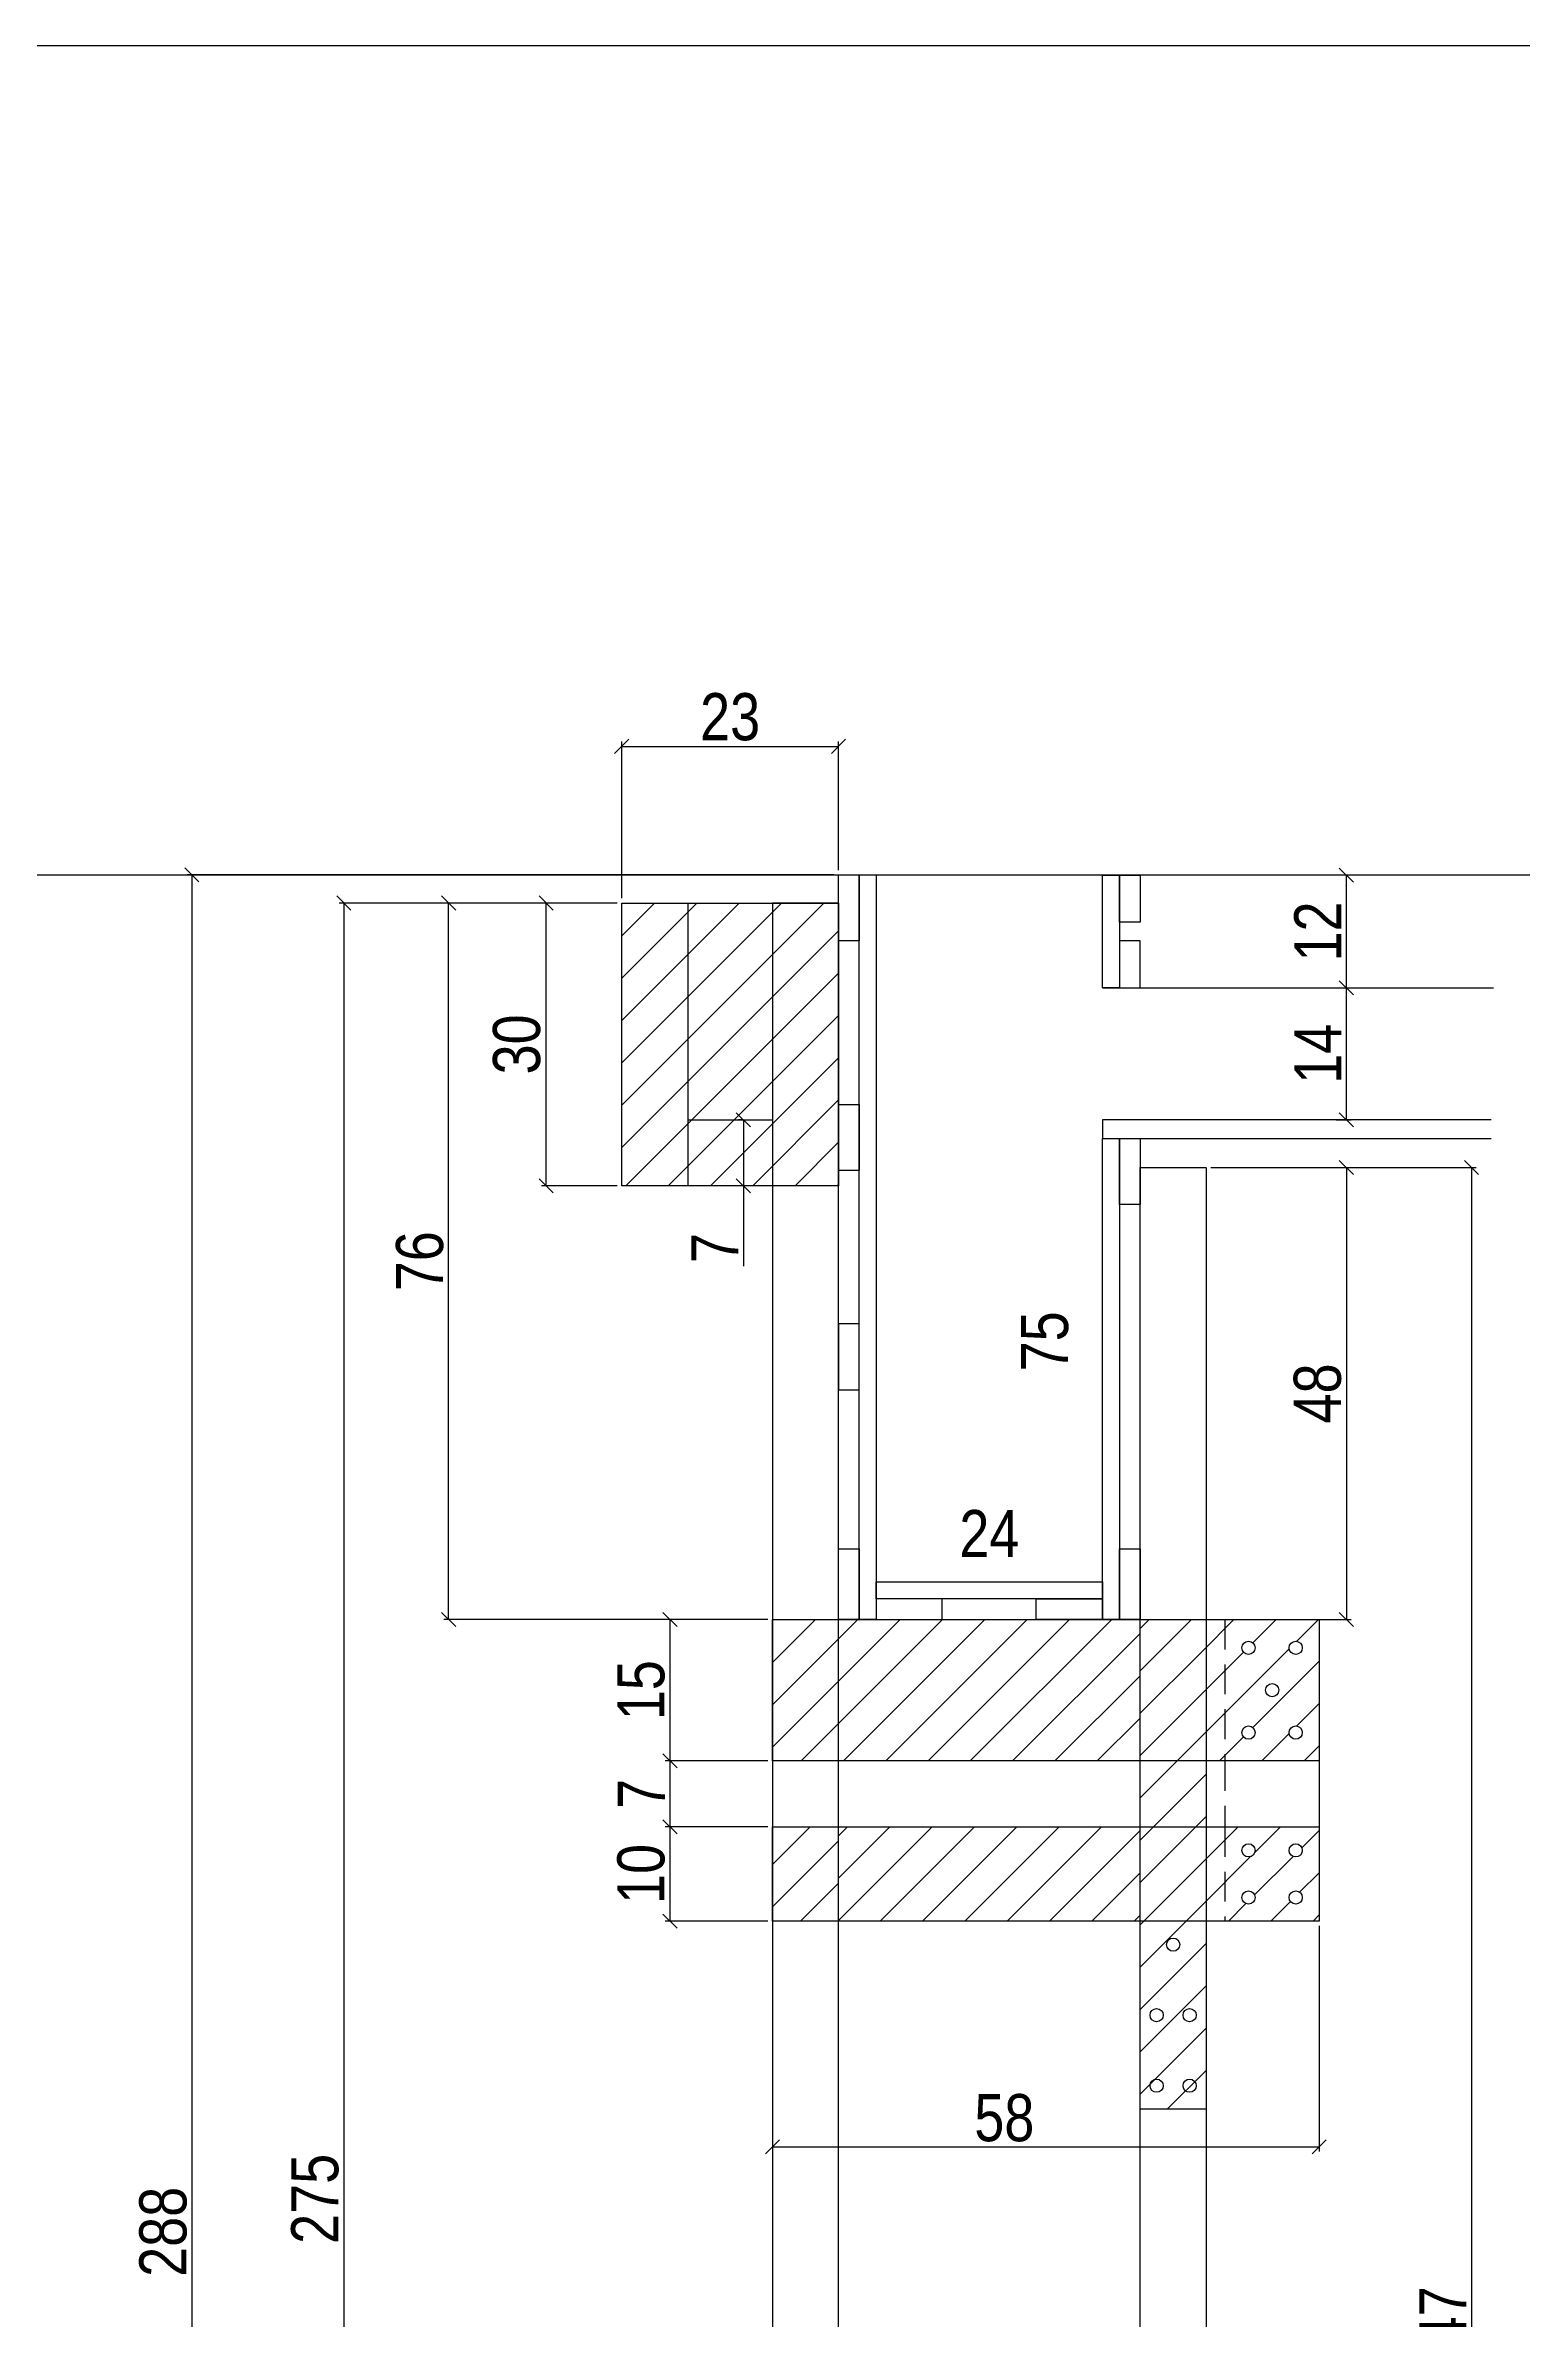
# Model space of a CAD drawing. Extents: x 17311 to 161354, y 153625 to 210355.
# Drawn here: x 20305 to 20618.2, y 206859.5 to 207341.9 of the extents above; entities that cross this region are included whole.
import ezdxf

# ---------------------------------------------------------------- set-up
doc = ezdxf.new("R2010")
doc.units = 0
doc.linetypes.add('DASHED2', pattern=[9.525, 6.35, -3.175])
doc.layers.get('0').update_dxf_attribs({"linetype": 'CONTINUOUS'})
doc.layers.get('DEFPOINTS').update_dxf_attribs({"linetype": 'CONTINUOUS'})
for name, color, linetype in [('COTA', 241, 'CONTINUOUS'), ('detalhes', 4, 'CONTINUOUS'), ('Painéis', 200, 'CONTINUOUS'), ('SARR_2.2x10', 60, 'CONTINUOUS'), ('SARR_7x7', 40, 'CONTINUOUS'), ('TIRAS REESCORAMENTO', 252, 'CONTINUOUS'), ('VIGAS', 3, 'CONTINUOUS')]:
    doc.layers.add(name, color=color, linetype=linetype)
doc.styles.add('COTA TECNICA 2X', font='techl___.ttf', dxfattribs={"height": 10})
doc.dimstyles.new('SECAO', dxfattribs={"dimscale": 0.333333, "dimtxt": 5, "dimasz": 9, "dimexe": 3, "dimexo": 3, "dimgap": 3, "dimtad": 1, "dimdec": 1, "dimlfac": 0.5, "dimzin": 12, "dimdsep": 46, "dimtxsty": 'COTA TECNICA 2X', "dimblk1": 'OBLIQUE', "dimblk2": 'OBLIQUE', "dimsah": 1, "dimcen": 0.9, "dimclrd": 4, "dimclre": 4, "dimclrt": 240, "dimadec": 1, "dimazin": 3, "dimtfac": 1, "dimtdec": 1, "dimtmove": 0, "dimatfit": 3, "dimfxl": 1, "dimtolj": 1, "dimtzin": 12, "dimarcsym": 0})
pattern_1 = [(45, (-5658.292, 9466.995), (-4.49012806, 4.49012806), [])]

# ---------------------------------------------------------------- blocks, each defined once
blk = doc.blocks.new('_Oblique')
at = {"color": 0, "linetype": 'ByBlock', "lineweight": -2}
blk.add_line((-0.5, -0.5), (0.5, 0.5), dxfattribs=at)
blk = doc.blocks.new('*D4162')
at = {"layer": 'DEFPOINTS', "color": 0, "transparency": 16777216}
for p in [(20551.31, 207103.74), (20551.31, 207007.81), (20581.06, 207007.81)]:
    blk.add_point(p, dxfattribs=at)
at = {"layer": 'detalhes', "color": 4, "lineweight": -2, "transparency": 16777216}
for p, q in [((20552.31, 207103.74), (20582.06, 207103.74)), ((20581.06, 207103.74), (20581.06, 207007.81)), ((20552.31, 207007.81), (20582.06, 207007.81))]:
    blk.add_line(p, q, dxfattribs=at)
at = {"layer": 'detalhes', "color": 4, "lineweight": -2, "transparency": 16777216, "xscale": 3, "yscale": 3, "zscale": 3}
for p, rotation in [((20581.06, 207103.74), 90), ((20581.06, 207007.81), 270)]:
    blk.add_blockref('_Oblique', p, dxfattribs=dict(at, rotation=rotation))
at = {"layer": 'detalhes', "color": 240, "transparency": 16777216, "insert": (20574.97, 207055.78), "char_height": 10, "attachment_point": 5, "rotation": 90, "style": 'COTA TECNICA 2X'}
blk.add_mtext('\\A1;48', dxfattribs=at)
blk = doc.blocks.new('*D4164')
at = {"layer": 'DEFPOINTS', "color": 0, "transparency": 16777216}
for p in [(20516.35, 207165.86), (20523.2, 207165.86), (20516.35, 207015.81)]:
    blk.add_point(p, dxfattribs=at)
at = {"layer": 'detalhes', "color": 240, "transparency": 16777216, "insert": (20517.09, 207066.84), "char_height": 10, "attachment_point": 5, "rotation": 90, "style": 'COTA TECNICA 2X'}
blk.add_mtext('\\A1;75', dxfattribs=at)
blk = doc.blocks.new('*D4165')
at = {"layer": 'DEFPOINTS', "color": 0, "transparency": 16777216}
for p in [(20481.31, 207019.97), (20529.31, 207019.97), (20529.31, 207019.97)]:
    blk.add_point(p, dxfattribs=at)
at = {"layer": 'detalhes', "color": 240, "transparency": 16777216, "insert": (20505.31, 207026.04), "char_height": 10, "attachment_point": 5, "style": 'COTA TECNICA 2X'}
blk.add_mtext('\\A1;24', dxfattribs=at)
blk = doc.blocks.new('*D4167')
at = {"layer": 'DEFPOINTS', "color": 0, "transparency": 16777216}
for p in [(20459.31, 206967.81), (20575.31, 206943.81), (20575.31, 206895.89)]:
    blk.add_point(p, dxfattribs=at)
at = {"layer": 'detalhes', "color": 4, "lineweight": -2, "transparency": 16777216}
for p, q in [((20459.31, 206966.81), (20459.31, 206894.89)), ((20575.31, 206942.81), (20575.31, 206894.89)), ((20459.31, 206895.89), (20575.31, 206895.89))]:
    blk.add_line(p, q, dxfattribs=at)
at = {"layer": 'detalhes', "color": 4, "lineweight": -2, "transparency": 16777216, "xscale": 3, "yscale": 3, "zscale": 3, "rotation": 180}
blk.add_blockref('_Oblique', (20459.31, 206895.89), dxfattribs=at)
at = {"layer": 'detalhes', "color": 4, "lineweight": -2, "transparency": 16777216, "xscale": 3, "yscale": 3, "zscale": 3}
blk.add_blockref('_Oblique', (20575.31, 206895.89), dxfattribs=at)
at = {"layer": 'detalhes', "color": 240, "transparency": 16777216, "insert": (20508.49, 206902.02), "char_height": 10, "attachment_point": 5, "style": 'COTA TECNICA 2X'}
blk.add_mtext('\\A1;58', dxfattribs=at)
blk = doc.blocks.new('*D4168')
at = {"layer": 'DEFPOINTS', "color": 0, "transparency": 16777216}
for p in [(20577.91, 207141.86), (20581.06, 207141.86), (20577.91, 207113.86)]:
    blk.add_point(p, dxfattribs=at)
at = {"layer": 'detalhes', "color": 4, "lineweight": -2, "transparency": 16777216}
for p, q in [((20578.91, 207141.86), (20582.06, 207141.86)), ((20581.06, 207113.86), (20581.06, 207141.86)), ((20578.91, 207113.86), (20582.06, 207113.86))]:
    blk.add_line(p, q, dxfattribs=at)
at = {"layer": 'detalhes', "color": 4, "lineweight": -2, "transparency": 16777216, "xscale": 3, "yscale": 3, "zscale": 3}
for p, rotation in [((20581.06, 207141.86), 90), ((20581.06, 207113.86), 270)]:
    blk.add_blockref('_Oblique', p, dxfattribs=dict(at, rotation=rotation))
at = {"layer": 'detalhes', "color": 240, "transparency": 16777216, "insert": (20574.99, 207127.86), "char_height": 10, "attachment_point": 5, "rotation": 90, "style": 'COTA TECNICA 2X'}
blk.add_mtext('\\A1;14', dxfattribs=at)
blk = doc.blocks.new('*D4169')
at = {"layer": 'DEFPOINTS', "color": 0, "transparency": 16777216}
for p in [(20552.31, 207103.74), (20552.31, 206609.77), (20607.61, 206609.77)]:
    blk.add_point(p, dxfattribs=at)
at = {"layer": 'detalhes', "color": 4, "lineweight": -2, "transparency": 16777216}
for p, q in [((20553.31, 207103.74), (20608.61, 207103.74)), ((20607.61, 207103.74), (20607.61, 206609.77)), ((20553.31, 206609.77), (20608.61, 206609.77))]:
    blk.add_line(p, q, dxfattribs=at)
at = {"layer": 'detalhes', "color": 4, "lineweight": -2, "transparency": 16777216, "xscale": 3, "yscale": 3, "zscale": 3}
for p, rotation in [((20607.61, 207103.74), 90), ((20607.61, 206609.77), 270)]:
    blk.add_blockref('_Oblique', p, dxfattribs=dict(at, rotation=rotation))
at = {"layer": 'detalhes', "color": 240, "transparency": 16777216, "insert": (20601.53, 206856.75), "char_height": 10, "attachment_point": 5, "rotation": 90, "style": 'COTA TECNICA 2X'}
blk.add_mtext('\\A1;247', dxfattribs=at)
blk = doc.blocks.new('*D4171')
at = {"layer": 'DEFPOINTS', "color": 0, "transparency": 16777216}
for p in [(20459.31, 207007.81), (20437.54, 206977.81), (20459.31, 206977.81)]:
    blk.add_point(p, dxfattribs=at)
at = {"layer": 'detalhes', "color": 4, "lineweight": -2, "transparency": 16777216}
for p, q in [((20458.31, 207007.81), (20436.54, 207007.81)), ((20437.54, 207007.81), (20437.54, 206977.81)), ((20458.31, 206977.81), (20436.54, 206977.81))]:
    blk.add_line(p, q, dxfattribs=at)
at = {"layer": 'detalhes', "color": 4, "lineweight": -2, "transparency": 16777216, "xscale": 3, "yscale": 3, "zscale": 3}
for p, rotation in [((20437.54, 207007.81), 90), ((20437.54, 206977.81), 270)]:
    blk.add_blockref('_Oblique', p, dxfattribs=dict(at, rotation=rotation))
at = {"layer": 'detalhes', "color": 240, "transparency": 16777216, "insert": (20431.43, 206992.81), "char_height": 10, "attachment_point": 5, "rotation": 90, "style": 'COTA TECNICA 2X'}
blk.add_mtext('\\A1;15', dxfattribs=at)
blk = doc.blocks.new('*D4172')
at = {"layer": 'DEFPOINTS', "color": 0, "transparency": 16777216}
for p in [(20459.31, 206963.81), (20437.54, 206943.81), (20459.31, 206943.81)]:
    blk.add_point(p, dxfattribs=at)
at = {"layer": 'detalhes', "color": 4, "lineweight": -2, "transparency": 16777216}
for p, q in [((20458.31, 206963.81), (20436.54, 206963.81)), ((20437.54, 206963.81), (20437.54, 206943.81)), ((20458.31, 206943.81), (20436.54, 206943.81))]:
    blk.add_line(p, q, dxfattribs=at)
at = {"layer": 'detalhes', "color": 4, "lineweight": -2, "transparency": 16777216, "xscale": 3, "yscale": 3, "zscale": 3}
for p, rotation in [((20437.54, 206963.81), 90), ((20437.54, 206943.81), 270)]:
    blk.add_blockref('_Oblique', p, dxfattribs=dict(at, rotation=rotation))
at = {"layer": 'detalhes', "color": 240, "transparency": 16777216, "insert": (20431.44, 206953.81), "char_height": 10, "attachment_point": 5, "rotation": 90, "style": 'COTA TECNICA 2X'}
blk.add_mtext('\\A1;10', dxfattribs=at)
blk = doc.blocks.new('*D4173')
at = {"layer": 'DEFPOINTS', "color": 0, "transparency": 16777216}
for p in [(20459.31, 206977.81), (20437.54, 206963.81), (20459.31, 206963.81)]:
    blk.add_point(p, dxfattribs=at)
at = {"layer": 'detalhes', "color": 4, "lineweight": -2, "transparency": 16777216}
for p, q in [((20458.31, 206977.81), (20436.54, 206977.81)), ((20437.54, 206977.81), (20437.54, 206963.81)), ((20458.31, 206963.81), (20436.54, 206963.81))]:
    blk.add_line(p, q, dxfattribs=at)
at = {"layer": 'detalhes', "color": 4, "lineweight": -2, "transparency": 16777216, "xscale": 3, "yscale": 3, "zscale": 3}
for p, rotation in [((20437.54, 206977.81), 90), ((20437.54, 206963.81), 270)]:
    blk.add_blockref('_Oblique', p, dxfattribs=dict(at, rotation=rotation))
at = {"layer": 'detalhes', "color": 240, "transparency": 16777216, "insert": (20431.47, 206970.81), "char_height": 10, "attachment_point": 5, "rotation": 90, "style": 'COTA TECNICA 2X'}
blk.add_mtext('\\A1;7', dxfattribs=at)
blk = doc.blocks.new('*D4174')
at = {"layer": 'DEFPOINTS', "color": 0, "transparency": 16777216}
for p in [(20581.06, 207165.77), (20581.06, 207165.77), (20581.06, 207141.86)]:
    blk.add_point(p, dxfattribs=at)
at = {"layer": 'detalhes', "color": 4, "lineweight": -2, "transparency": 16777216}
blk.add_line((20581.06, 207141.86), (20581.06, 207165.77), dxfattribs=at)
at = {"layer": 'detalhes', "color": 4, "lineweight": -2, "transparency": 16777216, "xscale": 3, "yscale": 3, "zscale": 3}
for p, rotation in [((20581.06, 207165.77), 90), ((20581.06, 207141.86), 270)]:
    blk.add_blockref('_Oblique', p, dxfattribs=dict(at, rotation=rotation))
at = {"layer": 'detalhes', "color": 240, "transparency": 16777216, "insert": (20575.01, 207153.82), "char_height": 10, "attachment_point": 5, "rotation": 90, "style": 'COTA TECNICA 2X'}
blk.add_mtext('\\A1;12', dxfattribs=at)
blk = doc.blocks.new('*D4175')
at = {"layer": 'DEFPOINTS', "color": 0, "transparency": 16777216}
for p in [(20427.31, 207159.86), (20368.35, 206609.86), (20459.31, 206609.86)]:
    blk.add_point(p, dxfattribs=at)
at = {"layer": 'detalhes', "color": 4, "lineweight": -2, "transparency": 16777216}
for p, q in [((20426.31, 207159.86), (20367.35, 207159.86)), ((20368.35, 207159.86), (20368.35, 206609.86)), ((20458.31, 206609.86), (20367.35, 206609.86))]:
    blk.add_line(p, q, dxfattribs=at)
at = {"layer": 'detalhes', "color": 4, "lineweight": -2, "transparency": 16777216, "xscale": 3, "yscale": 3, "zscale": 3}
for p, rotation in [((20368.35, 207159.86), 90), ((20368.35, 206609.86), 270)]:
    blk.add_blockref('_Oblique', p, dxfattribs=dict(at, rotation=rotation))
at = {"layer": 'detalhes', "color": 240, "transparency": 16777216, "insert": (20362.24, 206884.86), "char_height": 10, "attachment_point": 5, "rotation": 90, "style": 'COTA TECNICA 2X'}
blk.add_mtext('\\A1;275', dxfattribs=at)
blk = doc.blocks.new('*D4176')
at = {"layer": 'DEFPOINTS', "color": 0, "transparency": 16777216}
for p in [(20390.58, 207159.86), (20427.31, 207159.86), (20458.31, 207007.81)]:
    blk.add_point(p, dxfattribs=at)
at = {"layer": 'detalhes', "color": 4, "lineweight": -2, "transparency": 16777216}
for p, q in [((20426.31, 207159.86), (20389.58, 207159.86)), ((20390.58, 207007.81), (20390.58, 207159.86)), ((20457.31, 207007.81), (20389.58, 207007.81))]:
    blk.add_line(p, q, dxfattribs=at)
at = {"layer": 'detalhes', "color": 4, "lineweight": -2, "transparency": 16777216, "xscale": 3, "yscale": 3, "zscale": 3}
for p, rotation in [((20390.58, 207159.86), 90), ((20390.58, 207007.81), 270)]:
    blk.add_blockref('_Oblique', p, dxfattribs=dict(at, rotation=rotation))
at = {"layer": 'detalhes', "color": 240, "transparency": 16777216, "insert": (20384.48, 207083.84), "char_height": 10, "attachment_point": 5, "rotation": 90, "style": 'COTA TECNICA 2X'}
blk.add_mtext('\\A1;76', dxfattribs=at)
blk = doc.blocks.new('*D4177')
at = {"layer": 'DEFPOINTS', "color": 0, "transparency": 16777216}
for p in [(20473.31, 207165.86), (20336.11, 206589.86), (20459.31, 206589.86)]:
    blk.add_point(p, dxfattribs=at)
at = {"layer": 'detalhes', "color": 4, "lineweight": -2, "transparency": 16777216}
for p, q in [((20472.31, 207165.86), (20335.11, 207165.86)), ((20336.11, 207165.86), (20336.11, 206589.86)), ((20458.31, 206589.86), (20335.11, 206589.86))]:
    blk.add_line(p, q, dxfattribs=at)
at = {"layer": 'detalhes', "color": 4, "lineweight": -2, "transparency": 16777216, "xscale": 3, "yscale": 3, "zscale": 3}
for p, rotation in [((20336.11, 207165.86), 90), ((20336.11, 206589.86), 270)]:
    blk.add_blockref('_Oblique', p, dxfattribs=dict(at, rotation=rotation))
at = {"layer": 'detalhes', "color": 240, "transparency": 16777216, "insert": (20330.02, 206877.86), "char_height": 10, "attachment_point": 5, "rotation": 90, "style": 'COTA TECNICA 2X'}
blk.add_mtext('\\A1;288', dxfattribs=at)
blk = doc.blocks.new('*D4178')
at = {"layer": 'DEFPOINTS', "color": 0, "transparency": 16777216}
for p in [(20411.27, 207159.86), (20427.31, 207159.86), (20427.31, 207099.86)]:
    blk.add_point(p, dxfattribs=at)
at = {"layer": 'detalhes', "color": 4, "lineweight": -2, "transparency": 16777216}
for p, q in [((20426.31, 207159.86), (20410.27, 207159.86)), ((20411.27, 207099.86), (20411.27, 207159.86)), ((20426.31, 207099.86), (20410.27, 207099.86))]:
    blk.add_line(p, q, dxfattribs=at)
at = {"layer": 'detalhes', "color": 4, "lineweight": -2, "transparency": 16777216, "xscale": 3, "yscale": 3, "zscale": 3}
for p, rotation in [((20411.27, 207159.86), 90), ((20411.27, 207099.86), 270)]:
    blk.add_blockref('_Oblique', p, dxfattribs=dict(at, rotation=rotation))
at = {"layer": 'detalhes', "color": 240, "transparency": 16777216, "insert": (20405.05, 207129.86), "char_height": 10, "attachment_point": 5, "rotation": 90, "style": 'COTA TECNICA 2X'}
blk.add_mtext('\\A1;30', dxfattribs=at)
blk = doc.blocks.new('*D4179')
at = {"layer": 'DEFPOINTS', "color": 0, "transparency": 16777216}
for p in [(20473.31, 207193.11), (20473.31, 207165.86), (20427.31, 207159.86)]:
    blk.add_point(p, dxfattribs=at)
at = {"layer": 'detalhes', "color": 4, "lineweight": -2, "transparency": 16777216}
for p, q in [((20427.31, 207160.86), (20427.31, 207194.11)), ((20427.31, 207193.11), (20473.31, 207193.11)), ((20473.31, 207166.86), (20473.31, 207194.11))]:
    blk.add_line(p, q, dxfattribs=at)
at = {"layer": 'detalhes', "color": 4, "lineweight": -2, "transparency": 16777216, "xscale": 3, "yscale": 3, "zscale": 3, "rotation": 180}
blk.add_blockref('_Oblique', (20427.31, 207193.11), dxfattribs=at)
at = {"layer": 'detalhes', "color": 4, "lineweight": -2, "transparency": 16777216, "xscale": 3, "yscale": 3, "zscale": 3}
blk.add_blockref('_Oblique', (20473.31, 207193.11), dxfattribs=at)
at = {"layer": 'detalhes', "color": 240, "transparency": 16777216, "insert": (20450.31, 207199.33), "char_height": 10, "attachment_point": 5, "style": 'COTA TECNICA 2X'}
blk.add_mtext('\\A1;23', dxfattribs=at)
blk = doc.blocks.new('*D4180')
at = {"layer": 'DEFPOINTS', "color": 0, "transparency": 16777216}
for p in [(20453.69, 207113.86), (20453.12, 207099.86), (20453.69, 207099.86)]:
    blk.add_point(p, dxfattribs=at)
at = {"layer": 'detalhes', "color": 4, "lineweight": -2, "transparency": 16777216}
for p, q in [((20452.69, 207113.86), (20452.12, 207113.86)), ((20453.12, 207113.86), (20453.12, 207099.86)), ((20452.69, 207099.86), (20452.12, 207099.86)), ((20453.12, 207099.86), (20453.12, 207082.76))]:
    blk.add_line(p, q, dxfattribs=at)
at = {"layer": 'detalhes', "color": 4, "lineweight": -2, "transparency": 16777216, "xscale": 3, "yscale": 3, "zscale": 3}
for p, rotation in [((20453.12, 207113.86), 90), ((20453.12, 207099.86), 270)]:
    blk.add_blockref('_Oblique', p, dxfattribs=dict(at, rotation=rotation))
at = {"layer": 'detalhes', "color": 240, "transparency": 16777216, "insert": (20447.05, 207086.62), "char_height": 10, "attachment_point": 5, "rotation": 90, "style": 'COTA TECNICA 2X'}
blk.add_mtext('\\A1;7', dxfattribs=at)

msp = doc.modelspace()

# ---------------------------------------------------------------- hatches: boundary and pattern name
at = {"layer": 'COTA'}
h = msp.add_hatch(dxfattribs=at)
h.set_pattern_fill('ANSI31', color=256, scale=2, style=0)
h.set_pattern_definition([(45, (816.384, 202036.0895), (-4.490128, 4.490128), [])])
h.paths.add_polyline_path([(20473.31, 207099.86), (20427.31, 207099.86), (20427.31, 207159.86), (20473.31, 207159.86)])
h = msp.add_hatch(dxfattribs=at)
h.set_pattern_fill('ANSI31', color=256, scale=2, style=0)
h.set_pattern_definition([(45, (-5648.292, 9466.995), (-4.49012806, 4.49012806), [])])
h.paths.add_polyline_path([(20537.31, 207007.81), (20459.31, 207007.81), (20459.31, 206977.81), (20537.31, 206977.81)])
h = msp.add_hatch(dxfattribs=at)
h.set_pattern_fill('ANSI31', color=256, scale=2, style=0)
h.set_pattern_definition(pattern_1)
h.paths.add_polyline_path([(20550.51, 207007.81), (20537.31, 207007.81), (20537.31, 206977.81), (20550.51, 206977.81)])
h = msp.add_hatch(dxfattribs=at)
h.set_pattern_fill('ANSI31', color=256, scale=2, style=0)
h.set_pattern_definition(pattern_1)
h.paths.add_polyline_path([(20575.31, 207007.81), (20550.51, 207007.81), (20550.51, 206977.81), (20575.31, 206977.81)])
h.paths.add_polyline_path([(20561.71, 206983.81, -1), (20558.91, 206983.81, -1)], flags=16)
h.paths.add_polyline_path([(20563.91, 206992.81, -1), (20566.71, 206992.81, -1)], flags=16)
h.paths.add_polyline_path([(20558.91, 207001.81, -1), (20561.71, 207001.81, -1)], flags=16)
h.paths.add_polyline_path([(20571.71, 206983.81, -1), (20568.91, 206983.81, -1)], flags=16)
h.paths.add_polyline_path([(20568.91, 207001.81, -1), (20571.71, 207001.81, -1)], flags=16)
h = msp.add_hatch(dxfattribs=at)
h.set_pattern_fill('ANSI31', color=256, scale=2, style=0)
h.set_pattern_definition(pattern_1)
h.paths.add_polyline_path([(20537.31, 206977.81), (20537.31, 206963.81), (20551.31, 206963.81), (20551.31, 206977.81)])
h = msp.add_hatch(dxfattribs=at)
h.set_pattern_fill('ANSI31', color=256, scale=2, style=0)
h.set_pattern_definition([(45, (-5668.292, 9466.995), (-4.49012806, 4.49012806), [])])
h.paths.add_polyline_path([(20473.31, 206963.81), (20459.31, 206963.81), (20459.31, 206943.81), (20473.31, 206943.81)])
h = msp.add_hatch(dxfattribs=at)
h.set_pattern_fill('ANSI31', color=256, scale=2, style=0)
h.set_pattern_definition([(45, (-5678.292, 9466.995), (-4.49012806, 4.49012806), [])])
h.paths.add_polyline_path([(20537.31, 206963.81), (20473.31, 206963.81), (20473.31, 206943.81), (20537.31, 206943.81)])
h = msp.add_hatch(dxfattribs=at)
h.set_pattern_fill('ANSI31', color=256, scale=2, style=0)
h.set_pattern_definition(pattern_1)
h.paths.add_polyline_path([(20551.31, 206963.81), (20537.31, 206963.81), (20537.31, 206943.81), (20551.31, 206943.81)])
h = msp.add_hatch(dxfattribs=at)
h.set_pattern_fill('ANSI31', color=256, scale=2, style=0)
h.set_pattern_definition(pattern_1)
h.paths.add_polyline_path([(20575.31, 206963.81), (20550.51, 206963.81), (20550.51, 206943.81), (20575.31, 206943.81)])
h.paths.add_polyline_path([(20558.91, 206958.81, -1), (20561.71, 206958.81, -1)], flags=16)
h.paths.add_polyline_path([(20561.71, 206948.81, -1), (20558.91, 206948.81, -1)], flags=16)
h.paths.add_polyline_path([(20568.91, 206958.81, -1), (20571.71, 206958.81, -1)], flags=16)
h.paths.add_polyline_path([(20571.71, 206948.81, -1), (20568.91, 206948.81, -1)], flags=16)
h = msp.add_hatch(dxfattribs=at)
h.set_pattern_fill('ANSI31', color=256, scale=2, style=0)
h.set_pattern_definition(pattern_1)
h.paths.add_polyline_path([(20537.31, 206903.87), (20551.31, 206903.87), (20551.31, 206943.81), (20537.31, 206943.81)])

# ---------------------------------------------------------------- linework, layer by layer
at = {"linetype": 'Continuous'}
for p, q in [((20441.31, 207113.86), (20459.31, 207113.86)), ((20575.31, 206977.81), (20575.31, 206963.81))]:
    msp.add_line(p, q, dxfattribs=at)
msp.add_line((20551.31, 206903.87), (20537.31, 206903.87))
for centre in [(20560.31, 207001.81), (20570.31, 207001.81), (20565.31, 206992.81), (20560.31, 206983.81), (20570.31, 206983.81), (20560.31, 206958.81), (20570.31, 206958.81), (20560.31, 206948.81), (20570.31, 206948.81), (20544.31, 206938.81), (20540.81, 206923.84), (20547.81, 206923.84), (20540.81, 206908.87), (20547.81, 206908.87)]:
    msp.add_circle(centre, 1.4)
at = {"layer": 'COTA', "linetype": 'DASHED2'}
for p, q in [((20555.31, 207007.81), (20555.31, 206977.81)), ((20555.31, 206977.81), (20555.31, 206963.81)), ((20555.31, 206963.81), (20555.31, 206943.81))]:
    msp.add_line(p, q, dxfattribs=at)
at = {"layer": 'Painéis'}
msp.add_lwpolyline([(20473.31, 207099.86), (20427.31, 207099.86), (20427.31, 207159.86), (20473.31, 207159.86)], close=True, dxfattribs=at)
at = {"layer": 'SARR_2.2x10', "linetype": 'Continuous'}
for points in [[(20575.31, 206977.81), (20459.31, 206977.81), (20459.31, 207007.81), (20575.31, 207007.81)], [(20575.31, 206943.81), (20459.31, 206943.81), (20459.31, 206963.81), (20575.31, 206963.81)]]:
    msp.add_lwpolyline(points, close=True, dxfattribs=at)
at = {"layer": 'SARR_7x7', "linetype": 'Continuous'}
msp.add_line((20441.31, 207159.86), (20441.31, 207099.86), dxfattribs=at)
for points in [[(20459.31, 206609.77), (20473.31, 206609.77), (20473.31, 207159.86), (20459.31, 207159.86)], [(20551.31, 206609.77), (20537.31, 206609.77), (20537.31, 207103.74), (20551.31, 207103.74)]]:
    msp.add_lwpolyline(points, close=True, dxfattribs=at)
at = {"layer": 'TIRAS REESCORAMENTO', "linetype": 'ByBlock'}
for p, q in [((22518.59, 207165.77), (17744.1, 207165.77)), ((20481.31, 207165.86), (20612.28, 207165.86)), ((20529.31, 207141.86), (20612.28, 207141.86)), ((20529.31, 207109.86), (20611.79, 207109.86))]:
    msp.add_line(p, q, dxfattribs=at)
for points in [[(20473.31, 207165.86), (20477.71, 207165.86), (20477.71, 207151.86), (20473.31, 207151.86)], [(20532.91, 207141.86), (20529.31, 207141.86), (20529.31, 207165.77), (20532.91, 207165.77)], [(20532.91, 207165.77), (20537.31, 207165.77), (20537.31, 207155.77), (20532.91, 207155.77)], [(20532.91, 207141.86), (20537.31, 207141.86), (20537.31, 207151.86), (20532.91, 207151.86)], [(20473.31, 207117.1), (20477.71, 207117.1), (20477.71, 207103.1), (20473.31, 207103.1)], [(20532.91, 207109.86), (20537.31, 207109.86), (20537.31, 207095.86), (20532.91, 207095.86)], [(20473.31, 207056.58), (20477.71, 207056.58), (20477.71, 207070.58), (20473.31, 207070.58)], [(20473.31, 207022.81), (20477.71, 207022.81), (20477.71, 207007.81), (20473.31, 207007.81)], [(20532.91, 207022.81), (20537.31, 207022.81), (20537.31, 207007.81), (20532.91, 207007.81)], [(20529.31, 207012.21), (20481.31, 207012.21), (20481.31, 207015.81), (20529.31, 207015.81)], [(20495.31, 207007.81), (20495.31, 207012.21), (20481.31, 207012.21), (20481.31, 207007.81)], [(20515.28, 207007.81), (20515.28, 207012.21), (20529.31, 207012.21), (20529.31, 207007.81)]]:
    msp.add_lwpolyline(points, close=True, dxfattribs=at)
for points in [[(20481.31, 207007.81), (20477.71, 207007.81), (20477.71, 207165.86), (20481.31, 207165.86), (20481.31, 207007.81)], [(20611.79, 207113.86), (20529.31, 207113.86), (20529.31, 207109.86), (20611.79, 207109.86)], [(20532.91, 207007.81), (20529.31, 207007.81), (20529.31, 207109.86), (20532.91, 207109.86), (20532.91, 207007.81)]]:
    msp.add_lwpolyline(points, dxfattribs=at)
at = {"layer": 'VIGAS', "color": 5}
msp.add_lwpolyline([(20728.16, 206377.07), (20131.34, 206377.07), (20131.34, 207341.85), (20728.16, 207341.85)], close=True, dxfattribs=at)

# ---------------------------------------------------------------- dimensions: what is measured, and where the dimension line sits
at = {"layer": 'detalhes', "color": 3}
dim = msp.add_linear_dim(base=(20473.31, 207193.11), p1=(20427.31, 207159.86), p2=(20473.31, 207165.86), dimstyle='SECAO', dxfattribs=at)
dim.commit()
dim.dimension.update_dxf_attribs({"geometry": '*D4179', "text_midpoint": (20450.31, 207199.33)})
for base, p1, p2, picture, middle in [((20336.11, 206589.86), (20473.31, 207165.86), (20459.31, 206589.86), '*D4177', (20330.02, 206877.86)), ((20581.06, 207165.77), (20581.06, 207141.86), (20581.06, 207165.77), '*D4174', (20575.01, 207153.82)), ((20368.35, 206609.86), (20427.31, 207159.86), (20459.31, 206609.86), '*D4175', (20362.24, 206884.86)), ((20390.58, 207159.86), (20458.31, 207007.81), (20427.31, 207159.86), '*D4176', (20384.48, 207083.84)), ((20411.27, 207159.86), (20427.31, 207099.86), (20427.31, 207159.86), '*D4178', (20405.05, 207129.86)), ((20581.06, 207141.86), (20577.91, 207113.86), (20577.91, 207141.86), '*D4168', (20574.99, 207127.86)), ((20581.06, 207007.81), (20551.31, 207103.74), (20551.31, 207007.81), '*D4162', (20574.97, 207055.78)), ((20607.61, 206609.77), (20552.31, 207103.74), (20552.31, 206609.77), '*D4169', (20601.53, 206856.75)), ((20437.54, 206977.81), (20459.31, 207007.81), (20459.31, 206977.81), '*D4171', (20431.43, 206992.81)), ((20437.54, 206963.81), (20459.31, 206977.81), (20459.31, 206963.81), '*D4173', (20431.47, 206970.81)), ((20437.54, 206943.81), (20459.31, 206963.81), (20459.31, 206943.81), '*D4172', (20431.44, 206953.81))]:
    dim = msp.add_linear_dim(base=base, p1=p1, p2=p2, angle=90, dimstyle='SECAO', dxfattribs=at)
    dim.commit()
    dim.dimension.update_dxf_attribs({"geometry": picture, "text_midpoint": middle})
dim = msp.add_linear_dim(base=(20523.2, 207165.86), p1=(20516.35, 207015.81), p2=(20516.35, 207165.86), angle=90, dimstyle='SECAO', override={"dimse1": 1, "dimse2": 1, "dimsd1": 1, "dimsd2": 1}, dxfattribs=at)
dim.commit()
dim.dimension.update_dxf_attribs({"geometry": '*D4164', "text_midpoint": (20523.2, 207066.84), "dimtype": 160})
dim = msp.add_linear_dim(base=(20453.12, 207099.86), p1=(20453.69, 207113.86), p2=(20453.69, 207099.86), angle=90, dimstyle='SECAO', dxfattribs=at)
dim.commit()
dim.dimension.update_dxf_attribs({"geometry": '*D4180', "text_midpoint": (20453.12, 207086.62), "dimtype": 160})
dim = msp.add_linear_dim(base=(20529.31, 207019.97), p1=(20481.31, 207019.97), p2=(20529.31, 207019.97), dimstyle='SECAO', override={"dimse1": 1, "dimse2": 1, "dimsd1": 1, "dimsd2": 1}, dxfattribs=at)
dim.commit()
dim.dimension.update_dxf_attribs({"geometry": '*D4165', "text_midpoint": (20505.31, 207026.04)})
dim = msp.add_linear_dim(base=(20575.31, 206895.89), p1=(20459.31, 206967.81), p2=(20575.31, 206943.81), dimstyle='SECAO', dxfattribs=at)
dim.commit()
dim.dimension.update_dxf_attribs({"geometry": '*D4167', "text_midpoint": (20508.49, 206895.89), "dimtype": 160})

doc.saveas('drawing.dxf')
